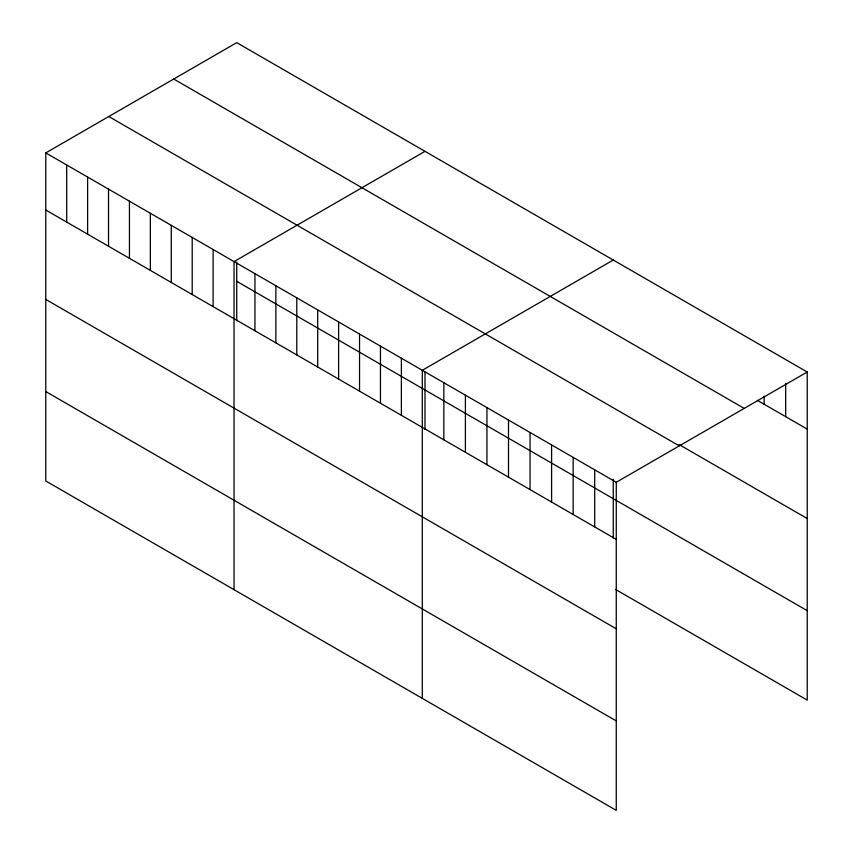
<?xml version="1.0" encoding="UTF-8"?>
<svg xmlns="http://www.w3.org/2000/svg" width="853" height="853" viewBox="0 0 853 853"><rect width="100%" height="100%" fill="white"/><g stroke="black" fill="none" stroke-linecap="round" stroke-linejoin="round"><path stroke-width="1.28" d="M45.774 152.9L616.261 482.276L616.261 810.35L45.774 480.985L45.774 152.9L236.739 42.65L807.226 372.015L807.226 700.1L615.525 589.423M424.997 151.344L234.031 261.594L234.031 589.679M613.264 260.037L422.299 370.287L422.299 698.362M616.261 482.276L807.226 372.015M757.315 400.302L807.226 429.123M173.724 79.03L744.211 408.406M679.052 444.541L807.226 518.539M108.789 116.52L679.276 445.884M236.739 281.309L807.226 610.673M45.774 210.009L616.261 539.373M45.774 299.424L616.261 628.8M45.774 391.559L616.261 720.924M785.677 383.477L785.677 416.68M764.128 396.261L764.128 404.237M613.264 479.493L613.264 538.136M594.712 469.832L594.712 526.93M573.152 457.389L573.152 514.487M551.603 444.946L551.603 502.044M530.054 432.503L530.054 489.601M508.505 420.06L508.505 477.158M486.946 407.617L486.946 464.714M465.397 395.174L465.397 452.271M443.848 382.73L443.848 439.828M424.997 372.079L424.997 429.454M401.379 358.207L401.379 415.315M380.459 346.137L380.459 403.234M359.539 334.056L359.539 391.154M338.62 321.976L338.62 379.084M317.7 309.906L317.7 367.003M296.791 297.825L296.791 354.923M275.871 285.744L275.871 342.853M254.951 273.674L254.951 330.772M236.739 262.116L236.739 320.76M213.111 249.513L213.111 306.622M192.202 237.443L192.202 294.541M171.282 225.363L171.282 282.46M150.363 213.293L150.363 270.39M129.443 201.212L129.443 258.31M108.523 189.131L108.523 246.24M87.614 177.061L87.614 234.159M66.694 164.981L66.694 222.079"/></g></svg>
